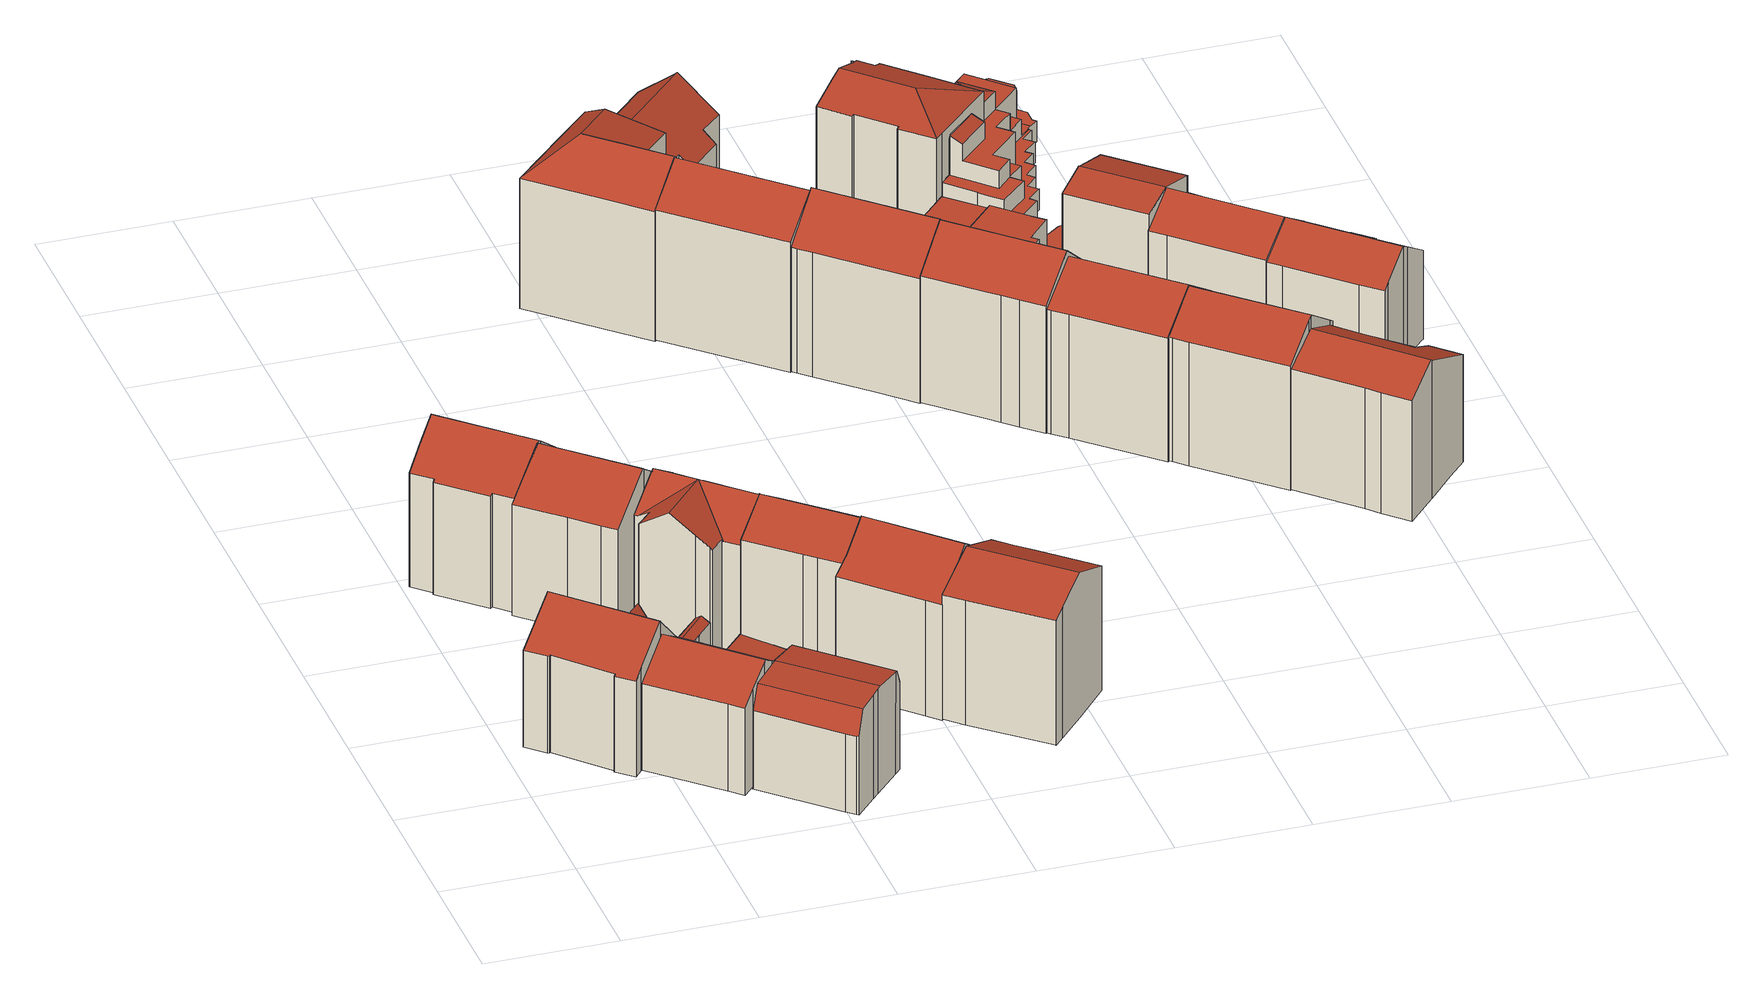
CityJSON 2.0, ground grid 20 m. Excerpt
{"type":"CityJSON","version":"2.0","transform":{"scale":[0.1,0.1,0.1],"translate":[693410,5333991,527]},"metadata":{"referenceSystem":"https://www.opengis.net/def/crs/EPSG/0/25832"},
"CityObjects":{
"building1":{"type":"Building","attributes":{"Gemeindeschluessel":"09162000","HoeheDach":"548.510","HoeheGrund":"527.758","Methode":"2000","NiedrigsteTraufeDesGebaeudes":"540.604","Geometrietyp2DReferenz":"3000","function":"31001_1000","roofType":"3100","measuredHeight":20.75,"storeysAboveGround":3},"geometry":[{"type":"MultiSurface","lod":"2","boundaries":[[[0,1,2,3,4]],[[5,6,7,8]],[[9,10,11,12]],[[11,13,2,1,12]],[[14,15,16,17]],[[18,7,6,19,20,21,0,4,22,23,24,25]],[[26,27,8,7,18]],[[2,13,28,3]],[[29,30,31,32]],[[27,16,15,33,34,35,29,32,36,37,38,39,28,13,11,10,40,41,5,8]],[[25,24,37,36,32,31]],[[41,19,6,5]],[[15,14,42,33]],[[14,17,26,18,25,31,30,43,44,42]],[[40,20,19,41]],[[40,10,9,21,20]],[[38,23,22,39]],[[28,39,22,4,3]],[[37,24,23,38]],[[33,42,44,34]],[[27,26,17,16]],[[34,44,43,35]],[[35,43,30,29]],[[0,21,9,12,1]]],"semantics":{"surfaces":[{"type":"RoofSurface"},{"type":"WallSurface"},{"type":"GroundSurface"}],"values":[0,1,1,1,1,0,1,1,1,2,1,1,1,0,1,1,1,1,1,1,1,1,1,0]}}]},
"building2":{"type":"Building","attributes":{"Gemeindeschluessel":"09162000","HoeheDach":"546.186","HoeheGrund":"527.980","Methode":"1000","NiedrigsteTraufeDesGebaeudes":"541.941","Geometrietyp2DReferenz":"3000","function":"31001_1000","roofType":"3100","measuredHeight":18.21,"storeysAboveGround":4},"geometry":[{"type":"MultiSurface","lod":"2","boundaries":[[[45,46,47,48]],[[49,50,51,52]],[[53,54,55,56]],[[57,58,59,60]],[[48,61,62,63,53,56,64,57,60,65,49,52,66,45]],[[67,55,54,68,69,70,59,58]],[[71,46,45,66,52,51]],[[63,62,61,48,47,72,69,68]],[[69,72,47,46,71,51,50,70]],[[63,68,54,53]],[[64,67,58,57]],[[56,55,67,64]],[[59,70,50,49,65,60]]],"semantics":{"surfaces":[{"type":"WallSurface"},{"type":"GroundSurface"},{"type":"RoofSurface"}],"values":[0,0,0,0,1,2,0,0,2,0,0,0,0]}}]},
"building3":{"type":"Building","attributes":{"Gemeindeschluessel":"09162000","HoeheDach":"551.280","HoeheGrund":"527.492","Methode":"2000","NiedrigsteTraufeDesGebaeudes":"545.465","Geometrietyp2DReferenz":"3000","function":"31001_9998","roofType":"3100","measuredHeight":23.79,"storeysAboveGround":5},"geometry":[{"type":"MultiSurface","lod":"2","boundaries":[[[73,74,75,76,77,78,79,80,81,82,83,84,85,86]],[[74,87,88,75]],[[89,86,85,90]],[[91,73,86,89]],[[79,92,93,80]],[[84,94,90,85]],[[75,88,95,76]],[[83,82,96,97,98]],[[78,99,92,79]],[[74,73,91,100,87]],[[76,95,101,77]],[[80,93,102,81]],[[77,101,99,78]],[[81,102,96,82]],[[89,90,94,98,97,100,91]],[[83,98,94,84]],[[93,92,99,101,95,88,87,100,97,96,102]]],"semantics":{"surfaces":[{"type":"GroundSurface"},{"type":"WallSurface"},{"type":"RoofSurface"}],"values":[0,1,1,1,1,1,1,1,1,1,1,1,1,1,2,1,2]}}]},
"building4":{"type":"Building","attributes":{"Gemeindeschluessel":"09162000","HoeheDach":"535.180","HoeheGrund":"527.860","Methode":"2000","NiedrigsteTraufeDesGebaeudes":"534.351","Geometrietyp2DReferenz":"3000","function":"31001_2000","roofType":"3100","measuredHeight":7.32},"geometry":[{"type":"MultiSurface","lod":"2","boundaries":[[[103,104,105,106]],[[105,104,107,108,109,110]],[[110,109,111,112,113,114,115]],[[116,111,109,108,117]],[[118,112,111,116]],[[117,108,107,119]],[[106,105,110,115,120]],[[119,107,104,103]],[[121,113,112,118]],[[122,114,113,121]],[[120,115,114,122]],[[116,117,119,103,106,120,122,121,118]]],"semantics":{"surfaces":[{"type":"WallSurface"},{"type":"RoofSurface"},{"type":"GroundSurface"}],"values":[0,1,1,0,0,0,0,0,0,0,0,2]}}]},
"building5":{"type":"Building","attributes":{"Gemeindeschluessel":"09162000","HoeheDach":"529.280","HoeheGrund":"527.716","Methode":"2000","NiedrigsteTraufeDesGebaeudes":"529.280","Geometrietyp2DReferenz":"3000","function":"31001_2000","roofType":"1000","measuredHeight":1.56},"geometry":[{"type":"MultiSurface","lod":"2","boundaries":[[[123,124,125,126]],[[124,123,127,128]],[[123,126,129,130,127]],[[131,130,129,132]],[[128,127,130,131]],[[132,129,126,125]],[[125,124,128,131,132]]],"semantics":{"surfaces":[{"type":"WallSurface"},{"type":"RoofSurface"},{"type":"GroundSurface"}],"values":[0,0,1,0,0,0,2]}}]},
"building6":{"type":"Building","attributes":{"Gemeindeschluessel":"09162000","HoeheDach":"544.561","HoeheGrund":"527.659","Methode":"2000","NiedrigsteTraufeDesGebaeudes":"540.187","Geometrietyp2DReferenz":"3000","function":"31001_1000","roofType":"3100","measuredHeight":16.9,"storeysAboveGround":4},"geometry":[{"type":"MultiSurface","lod":"2","boundaries":[[[133,134,135,136,137]],[[138,139,140,141,142]],[[143,144,145,146,147]],[[143,147,148,149,141,140,150,151]],[[152,136,135,153]],[[154,155,156,151,150]],[[157,158,156,155]],[[152,138,142,137,136]],[[159,160,134,133,161]],[[162,163,145,144]],[[153,135,134,160]],[[164,148,147,146]],[[143,151,156,158,162,144]],[[154,150,140,139]],[[164,159,161,149,148]],[[163,162,158,157]],[[159,164,146,145,163,157,155,154,139,138,152,153,160]],[[149,161,133,137,142,141]]],"semantics":{"surfaces":[{"type":"RoofSurface"},{"type":"WallSurface"},{"type":"GroundSurface"}],"values":[0,1,1,0,1,1,1,1,1,1,1,1,0,1,1,1,2,0]}}]},
"building7":{"type":"Building","attributes":{"Gemeindeschluessel":"09162000","HoeheDach":"551.140","HoeheGrund":"527.664","Methode":"2000","NiedrigsteTraufeDesGebaeudes":"545.440","Geometrietyp2DReferenz":"3000","function":"31001_1000","roofType":"3100","measuredHeight":23.48,"storeysAboveGround":6},"geometry":[{"type":"MultiSurface","lod":"2","boundaries":[[[165,166,167,168,169,170,171,172,173,174,175,176,177]],[[165,177,178,179,180]],[[174,181,182,175]],[[183,184,185,186,187,180,179]],[[167,186,185,168]],[[172,89,188,173]],[[171,189,89,172]],[[183,190,170,169,184]],[[170,190,189,171]],[[165,180,187,166]],[[179,178,191,182,181,188,89,189,190,183]],[[175,182,191,176]],[[168,185,184,169]],[[166,187,186,167]],[[176,191,178,177]],[[173,188,181,174]]],"semantics":{"surfaces":[{"type":"GroundSurface"},{"type":"WallSurface"},{"type":"RoofSurface"}],"values":[0,1,1,2,1,1,1,1,1,1,2,1,1,1,1,1]}}]},
"building8":{"type":"Building","attributes":{"Gemeindeschluessel":"09162000","HoeheDach":"531.753","HoeheGrund":"527.760","Methode":"2000","NiedrigsteTraufeDesGebaeudes":"530.570","Geometrietyp2DReferenz":"3000","function":"31001_2000","roofType":"1000","measuredHeight":3.99,"storeysAboveGround":1},"geometry":[{"type":"MultiSurface","lod":"2","boundaries":[[[192,193,194,195]],[[192,195,196,197,198,199,200]],[[201,194,202,203]],[[196,195,194,201,204]],[[200,205,193,192]],[[204,201,203,206]],[[197,206,203,198]],[[198,203,202,207,199]],[[199,207,205,200]],[[194,193,205,207,202]],[[196,204,206,197]]],"semantics":{"surfaces":[{"type":"WallSurface"},{"type":"GroundSurface"},{"type":"RoofSurface"}],"values":[0,1,0,0,0,2,0,0,0,2,0]}}]},
"building9":{"type":"Building","attributes":{"Gemeindeschluessel":"09162000","HoeheDach":"550.520","HoeheGrund":"527.680","Methode":"2000","NiedrigsteTraufeDesGebaeudes":"546.013","Geometrietyp2DReferenz":"3000","function":"31001_1000","roofType":"3100","measuredHeight":22.84,"storeysAboveGround":5},"geometry":[{"type":"MultiSurface","lod":"2","boundaries":[[[208,209,210,211,212,213,214]],[[215,216,217,218,219,220,221,222,223,214]],[[213,212,224,225,226]],[[227,220,219,228]],[[229,230,218,217]],[[228,219,218,230]],[[231,211,210,232]],[[211,231,224,212]],[[233,234,216,215,235]],[[236,222,221,237]],[[238,214,223,239,240]],[[237,221,220,227]],[[233,235,226,225]],[[232,210,209,241]],[[242,243,244,245]],[[236,246,239,223,222]],[[208,214,238,242,245]],[[244,241,209,208,245]],[[247,240,239,246]],[[247,243,242,238,240]],[[233,225,224,231,232,241,244,243,247,246,236,237,227,228,230,229,234]],[[229,217,216,234]],[[213,226,235,215,214]]],"semantics":{"surfaces":[{"type":"RoofSurface"},{"type":"WallSurface"},{"type":"GroundSurface"}],"values":[0,0,1,1,1,1,1,1,1,1,0,1,1,1,1,1,0,1,1,1,2,1,0]}}]},
"building10":{"type":"Building","attributes":{"Gemeindeschluessel":"09162000","HoeheDach":"551.000","HoeheGrund":"527.747","Methode":"2000","NiedrigsteTraufeDesGebaeudes":"546.436","Geometrietyp2DReferenz":"3000","function":"31001_1000","roofType":"3100","measuredHeight":23.25,"storeysAboveGround":6},"geometry":[{"type":"MultiSurface","lod":"2","boundaries":[[[248,249,250,251,252]],[[253,254,255,256]],[[252,251,257,258]],[[258,257,259,260]],[[200,261,249,248]],[[261,255,254,262,263,250,249]],[[248,252,258,260,264,265,266,267,253,256,200]],[[263,268,269,270,259,257,251,250]],[[265,269,268,266]],[[264,270,269,265]],[[267,262,254,253]],[[260,259,270,264]],[[256,255,261,200]],[[266,268,263,262,267]]],"semantics":{"surfaces":[{"type":"WallSurface"},{"type":"RoofSurface"},{"type":"GroundSurface"}],"values":[0,0,0,0,0,1,2,1,0,0,0,0,0,0]}}]},
"building11":{"type":"Building","attributes":{"Gemeindeschluessel":"09162000","HoeheDach":"551.930","HoeheGrund":"527.936","Methode":"2000","NiedrigsteTraufeDesGebaeudes":"546.244","Geometrietyp2DReferenz":"3000","function":"31001_1000","roofType":"3100","measuredHeight":23.99,"storeysAboveGround":5},"geometry":[{"type":"MultiSurface","lod":"2","boundaries":[[[271,272,273,274]],[[275,276,277,278]],[[279,280,281,282]],[[283,274,273,284,285]],[[283,285,286,287]],[[276,275,287,286]],[[279,282,288,271,274,283,287,275,278]],[[276,286,285,284,289,277]],[[281,280,289,284,273,272,290]],[[288,290,272,271]],[[282,281,290,288]],[[289,280,279,278,277]]],"semantics":{"surfaces":[{"type":"WallSurface"},{"type":"GroundSurface"},{"type":"RoofSurface"}],"values":[0,0,0,0,0,0,1,2,2,0,0,0]}}]},
"building12":{"type":"Building","attributes":{"Gemeindeschluessel":"09162000","HoeheDach":"551.537","HoeheGrund":"528.100","Methode":"1000","NiedrigsteTraufeDesGebaeudes":"547.985","Geometrietyp2DReferenz":"3000","function":"31001_1000","roofType":"3100","measuredHeight":23.44,"storeysAboveGround":5},"geometry":[{"type":"MultiSurface","lod":"2","boundaries":[[[291,292,293,294,295,296,297]],[[293,292,298,299,300,294]],[[301,302,303,298,292,291,304,305]],[[306,295,294,300]],[[303,302,301,307,308,309,310,311,312,306,300,299,298]],[[313,314,315,305,304,291,297,316]],[[309,313,316,310]],[[301,305,315,307]],[[308,307,315,314,313,309]],[[316,297,296,295,306,312,311,310]]],"semantics":{"surfaces":[{"type":"RoofSurface"},{"type":"WallSurface"},{"type":"GroundSurface"}],"values":[0,1,1,1,2,0,1,1,1,1]}}]},
"building13":{"type":"Building","attributes":{"Gemeindeschluessel":"09162000","HoeheDach":"553.699","HoeheGrund":"527.270","Methode":"1000","NiedrigsteTraufeDesGebaeudes":"548.188","Geometrietyp2DReferenz":"3000","function":"31001_1000","roofType":"3200","measuredHeight":26.43,"storeysAboveGround":5},"geometry":[{"type":"MultiSurface","lod":"2","boundaries":[[[317,318,319,320,321,322]],[[323,324,325]],[[326,327,318,317,322,328]],[[322,323,325,329,328]],[[330,324,323,331]],[[332,333,334,335,336,337]],[[333,338,319,318,327,334]],[[328,329,325,324,339,336]],[[335,334,327,326,328,336]],[[338,333,332,337,340,330,331,321,320,319]],[[321,331,323,322]],[[336,339,324,330,340,337]]],"semantics":{"surfaces":[{"type":"WallSurface"},{"type":"RoofSurface"},{"type":"GroundSurface"}],"values":[0,1,1,1,0,0,0,1,1,2,0,0]}}]},
"building14":{"type":"Building","attributes":{"Gemeindeschluessel":"09162000","HoeheDach":"553.602","HoeheGrund":"527.650","Methode":"2000","NiedrigsteTraufeDesGebaeudes":"546.641","Geometrietyp2DReferenz":"3000","function":"31001_1000","roofType":"3100","measuredHeight":25.95,"storeysAboveGround":5},"geometry":[{"type":"MultiSurface","lod":"2","boundaries":[[[341,342,343,344]],[[344,343,345,346,347,348,349,350]],[[351,352,353,354]],[[355,356,357,350,349,348,347,358,351,354,359,360]],[[359,361,362,360]],[[342,363,362,361,353,352,364,346,345,343]],[[347,346,364,358]],[[357,356,355,360,362,363,342,341]],[[354,353,361,359]],[[357,341,344,350]],[[358,364,352,351]]],"semantics":{"surfaces":[{"type":"RoofSurface"},{"type":"WallSurface"},{"type":"GroundSurface"}],"values":[0,1,1,2,1,0,1,1,1,1,1]}}]},
"building15":{"type":"Building","attributes":{"Gemeindeschluessel":"09162000","HoeheDach":"547.494","HoeheGrund":"527.040","Methode":"2000","NiedrigsteTraufeDesGebaeudes":"540.783","Geometrietyp2DReferenz":"3000","function":"31001_1000","roofType":"3100","measuredHeight":20.45,"storeysAboveGround":4},"geometry":[{"type":"MultiSurface","lod":"2","boundaries":[[[365,366,367,368]],[[369,370,371,372]],[[373,374,365,368,375,376,377,378,379,369,372,380,381,382]],[[383,384,367,366,385,386,387,388,389,390]],[[373,386,385,374]],[[382,387,386,373]],[[378,377,376,375,384,383,390,391,392,379]],[[368,367,384,375]],[[392,370,369,379]],[[374,385,366,365]],[[389,388,387,382,381,380,372,371]],[[391,390,389,371,370,392]]],"semantics":{"surfaces":[{"type":"WallSurface"},{"type":"GroundSurface"},{"type":"RoofSurface"}],"values":[0,0,1,2,0,0,0,0,0,0,0,2]}}]},
"building16":{"type":"Building","attributes":{"Gemeindeschluessel":"09162000","HoeheDach":"553.855","HoeheGrund":"527.800","Methode":"2000","NiedrigsteTraufeDesGebaeudes":"547.091","Geometrietyp2DReferenz":"3000","function":"31001_1000","roofType":"3100","measuredHeight":26.05,"storeysAboveGround":5},"geometry":[{"type":"MultiSurface","lod":"2","boundaries":[[[393,394,395,396,397,398]],[[399,400,401,402,403,404,405,394,393,398,406,407,408]],[[409,410,411,412,413,414,415]],[[416,417,418,419,420,421]],[[422,423,424,425]],[[421,420,423,422]],[[426,427,428,429,401,400,411,410,430]],[[423,420,419,418,430,410,409,415,424]],[[431,404,403,432]],[[433,407,406,434]],[[395,394,405,435]],[[426,430,418,417]],[[435,405,404,431]],[[412,411,400,399,408,413]],[[414,413,408,407,433,436,437]],[[434,406,398,397]],[[424,415,414,437,438,425]],[[428,427,426,417,416,421,422,425,438,437,436,433,434,397,396,395,435,431,432,439,429]],[[439,402,401,429]],[[432,403,402,439]]],"semantics":{"surfaces":[{"type":"WallSurface"},{"type":"RoofSurface"},{"type":"GroundSurface"}],"values":[0,1,1,0,0,0,0,1,0,0,0,0,0,0,0,0,0,2,0,0]}}]},
"building17":{"type":"Building","attributes":{"Gemeindeschluessel":"09162000","HoeheDach":"553.837","HoeheGrund":"527.870","Methode":"2000","NiedrigsteTraufeDesGebaeudes":"547.236","Geometrietyp2DReferenz":"3000","function":"31001_1000","roofType":"3100","measuredHeight":25.97,"storeysAboveGround":5},"geometry":[{"type":"MultiSurface","lod":"2","boundaries":[[[440,441,442,443]],[[444,445,446,447]],[[448,449,445,444]],[[450,451,452,453,454,455]],[[456,447,446,457,458,459]],[[460,461,462,463]],[[464,465,466,467,462,461,468,469,470,471,472,442,441,473,474,475]],[[476,473,441,440]],[[477,471,470,478]],[[479,468,461,460]],[[448,480,481,482,483,467,466,465,452,451,449]],[[453,452,465,464,475,454]],[[443,442,472,484]],[[430,455,454,475,474,485,486,487,488]],[[482,481,480,448,444,447,456,459,488,487,486,485,476,440,443,484,477,478,489,479,460,463,483]],[[463,462,467,483]],[[484,472,471,477]],[[469,468,479,489,478,470]],[[485,474,473,476]],[[459,458,430,488]],[[457,446,445,449,451,450,455,430,458]]],"semantics":{"surfaces":[{"type":"WallSurface"},{"type":"RoofSurface"},{"type":"GroundSurface"}],"values":[0,0,0,1,0,0,1,0,0,0,0,0,0,0,2,0,0,0,0,0,1]}}]},
"building18":{"type":"Building","attributes":{"Gemeindeschluessel":"09162000","HoeheDach":"552.691","HoeheGrund":"528.020","Methode":"2000","NiedrigsteTraufeDesGebaeudes":"546.747","Geometrietyp2DReferenz":"3000","function":"31001_1000","roofType":"3100","measuredHeight":24.67,"storeysAboveGround":5},"geometry":[{"type":"MultiSurface","lod":"2","boundaries":[[[490,491,492,493]],[[494,495,496,497,498,499]],[[500,501,502,503]],[[504,505,506,507]],[[508,509,496,495]],[[493,492,501,500]],[[498,510,511,512,513,514,515,516,517,499]],[[518,519,509,508]],[[518,520,521,507,506,522,523,519]],[[503,502,505,504]],[[524,491,490,525,514,513]],[[497,496,509,519,523,511,510,498]],[[523,522,506,505,502,501,492,491,524,513,512,511]],[[521,520,518,508,495,494,499,517,516,515,514,525,490,493,500,503,504,507]]],"semantics":{"surfaces":[{"type":"WallSurface"},{"type":"RoofSurface"},{"type":"GroundSurface"}],"values":[0,0,0,0,0,0,0,0,0,0,0,1,1,2]}}]},
"building19":{"type":"Building","attributes":{"Gemeindeschluessel":"09162000","HoeheDach":"552.703","HoeheGrund":"528.158","Methode":"2000","NiedrigsteTraufeDesGebaeudes":"546.615","Geometrietyp2DReferenz":"3000","function":"31001_1000","roofType":"3100","measuredHeight":24.55,"storeysAboveGround":5},"geometry":[{"type":"MultiSurface","lod":"2","boundaries":[[[526,527,528,529]],[[530,531,532,533]],[[534,535,536,537]],[[529,528,538,539]],[[537,536,540,541]],[[531,538,528,527,542,543,544,532]],[[545,546,547,548]],[[549,550,551,552]],[[545,548,553,551,550,544,543,554,540,536,535]],[[555,553,548,547]],[[556,557,554,543,542]],[[556,526,529,539,530,533,549,552,555,547,546,534,537,541,557]],[[552,551,553,555]],[[541,540,554,557]],[[539,538,531,530]],[[556,542,527,526]],[[549,533,532,544,550]],[[546,545,535,534]]],"semantics":{"surfaces":[{"type":"WallSurface"},{"type":"RoofSurface"},{"type":"GroundSurface"}],"values":[0,0,0,0,0,1,0,0,1,0,0,2,0,0,0,0,0,0]}}]},
"building20":{"type":"Building","attributes":{"Gemeindeschluessel":"09162000","HoeheDach":"532.070","HoeheGrund":"527.468","Methode":"2000","NiedrigsteTraufeDesGebaeudes":"532.070","Geometrietyp2DReferenz":"3000","function":"31001_2000","roofType":"1000","measuredHeight":4.6},"geometry":[{"type":"MultiSurface","lod":"2","boundaries":[[[558,559,560,561]],[[562,563,560,559,564,565,566,567,568,569,570]],[[561,560,563,571]],[[571,572,573,574,575,576,577,578,579,558,561]],[[570,573,572,562]],[[577,566,565,578]],[[576,567,566,577]],[[562,572,571,563]],[[574,569,568,575]],[[579,564,559,558]],[[578,565,564,579]],[[575,568,567,576]],[[573,570,569,574]]],"semantics":{"surfaces":[{"type":"WallSurface"},{"type":"RoofSurface"},{"type":"GroundSurface"}],"values":[0,1,0,2,0,0,0,0,0,0,0,0,0]}}]},
"building21":{"type":"Building","attributes":{"Gemeindeschluessel":"09162000","HoeheDach":"543.415","HoeheGrund":"527.090","Methode":"1000","NiedrigsteTraufeDesGebaeudes":"540.966","Geometrietyp2DReferenz":"3000","function":"31001_1000","roofType":"3200","measuredHeight":16.32,"storeysAboveGround":4},"geometry":[{"type":"MultiSurface","lod":"2","boundaries":[[[580,581,582,583]],[[584,585,586,587]],[[588,586,585,589,590,591,592,593,594]],[[587,586,588,595]],[[583,582,596,597]],[[591,598,599,600,601,602,596,582,581,603,592]],[[604,602,601,605]],[[606,598,591,590]],[[597,596,602,604]],[[607,594,593,608]],[[609,610,611,584,587,595,607,608,612,613,580,583,597,604,605,614,615,616]],[[613,603,581,580]],[[595,588,594,607]],[[614,600,599,615]],[[593,592,603,613,612,608]],[[610,609,606,590]],[[611,589,585,584]],[[616,598,606,609]],[[610,590,589,611]],[[615,599,598,616]],[[605,601,600,614]]],"semantics":{"surfaces":[{"type":"WallSurface"},{"type":"RoofSurface"},{"type":"GroundSurface"}],"values":[0,0,1,0,0,1,0,1,0,0,2,0,0,0,0,0,0,0,0,0,0]}}]},
"building22":{"type":"Building","attributes":{"Gemeindeschluessel":"09162000","HoeheDach":"530.231","HoeheGrund":"528.080","Methode":"1000","NiedrigsteTraufeDesGebaeudes":"530.231","Geometrietyp2DReferenz":"3000","function":"31001_2000","roofType":"1000","measuredHeight":2.15},"geometry":[{"type":"MultiSurface","lod":"2","boundaries":[[[617,618,619,620]],[[621,622,623,624]],[[620,619,622,621]],[[624,623,618,617]],[[621,624,617,620]],[[619,618,623,622]]],"semantics":{"surfaces":[{"type":"WallSurface"},{"type":"GroundSurface"},{"type":"RoofSurface"}],"values":[0,0,0,0,1,2]}}]},
"building23":{"type":"Building","attributes":{"Gemeindeschluessel":"09162000","HoeheDach":"550.670","HoeheGrund":"528.260","Methode":"2000","NiedrigsteTraufeDesGebaeudes":"545.595","Geometrietyp2DReferenz":"3000","function":"31001_1000","roofType":"3100","measuredHeight":22.41,"storeysAboveGround":5},"geometry":[{"type":"MultiSurface","lod":"2","boundaries":[[[625,626,627,628,629,630]],[[631,632,630,629]],[[633,634,635,636]],[[637,638,636,635,639,640]],[[641,642,643,644]],[[645,646,637,640,647,648]],[[638,637,646,645,649,641,644,650,651,631,629,628,627,652,633,636]],[[652,653,634,633]],[[627,626,653,652]],[[645,648,654,649]],[[644,643,655,650]],[[649,654,642,641]],[[655,656,632,631,651,650]],[[647,640,639,635,634,653,626,625,630,632,656]],[[642,654,648,647,656,655,643]]],"semantics":{"surfaces":[{"type":"WallSurface"},{"type":"GroundSurface"},{"type":"RoofSurface"}],"values":[0,0,0,0,0,0,1,0,0,0,0,0,0,2,2]}}]},
"building24":{"type":"Building","attributes":{"Gemeindeschluessel":"09162000","HoeheDach":"546.655","HoeheGrund":"527.960","Methode":"2000","NiedrigsteTraufeDesGebaeudes":"544.745","Geometrietyp2DReferenz":"3000","function":"31001_1000","roofType":"3100","measuredHeight":18.7,"storeysAboveGround":5},"geometry":[{"type":"MultiSurface","lod":"2","boundaries":[[[657,658,659,660]],[[661,662,663,664]],[[665,666,667,668,669,670,661,664]],[[664,663,671,665]],[[670,672,662,661]],[[660,659,672,670,669,668]],[[658,671,663,662,672,659]],[[667,666,665,671,658,657]],[[667,657,660,668]]],"semantics":{"surfaces":[{"type":"RoofSurface"},{"type":"WallSurface"},{"type":"GroundSurface"}],"values":[0,1,2,1,1,1,0,1,1]}}]},
"building25":{"type":"Building","attributes":{"Gemeindeschluessel":"09162000","HoeheDach":"539.950","HoeheGrund":"527.010","Methode":"2000","NiedrigsteTraufeDesGebaeudes":"530.360","Geometrietyp2DReferenz":"3000","function":"31001_1000","roofType":"1000","measuredHeight":12.94,"storeysAboveGround":2},"geometry":[{"type":"MultiSurface","lod":"2","boundaries":[[[673,674,675,676,677,678]],[[679,680,681,682,683,684,685]],[[686,687,688,689,690,691]],[[692,693,694,695,696,697,698,699,700]],[[701,702,703,704]],[[705,706,707,708,709,710,711]],[[712,713,714,715,696,695,694]],[[716,717,718,719]],[[720,721,722,723,724,725,726,727,728,729,692,700,730,731,732]],[[686,691,733,734]],[[730,735,703,702,736,737,738,739,731]],[[740,741,742,743]],[[744,745,746,747,748,749]],[[750,751,752,753,680,679,685,754,755,694,726,725,756,757,746,745,744]],[[758,759,760,761,715,714]],[[762,763,713,712]],[[764,765,766,767,757,756,725,724,768,769,770,771]],[[772,773,774,775,776,777,778,779,780,688,687,686,734,781,782,783,784,785,786,787,788,716,719,789,790,791,792,793,794,771,770,769,768,724,723,722,721,720,732,795,796,797,798,799,800,801,802,803,709,708,707,804,805,806]],[[803,807,710,709]],[[808,809,675,674]],[[788,810,717,716]],[[712,694,755,762]],[[777,776,775,811,812,813]],[[773,772,806,814,815,761,760]],[[805,816,814,806]],[[795,739,738,796]],[[743,742,817,681,680,753,752]],[[728,818,819,729]],[[780,820,689,688]],[[821,822,823,718,717,810,824,825,826,827,828,829,830,733,691,690,689,820,831,832,813,812,811,833,834,835,836,837,682,681,817,838,839,808,674,673,678,840]],[[840,678,677,841,794,793,792]],[[837,842,683,682]],[[843,802,801,800,844,845,846]],[[847,815,814,816,848,706,705,849]],[[824,810,788,787,786,825]],[[796,738,737,797]],[[732,731,739,795]],[[693,819,850,694]],[[684,851,836,835,834,833,759,758,763,762,755,754,685]],[[714,713,763,758]],[[802,843,807,803]],[[697,696,715,761,815,847,849,852,853,698]],[[839,740,809,808]],[[736,702,701,844,800,799,798]],[[786,785,784,827,826,825]],[[779,831,820,780]],[[759,833,811,775,774,773,760]],[[740,751,750,854]],[[838,741,740,839]],[[683,842,851,684]],[[743,752,751,740]],[[797,737,736,798]],[[757,767,747,746]],[[832,831,779,778,777,813]],[[791,790,789,719,718,823,822,821]],[[850,819,818]],[[704,845,844,701]],[[836,851,842,837]],[[852,711,710,807,843,846,853]],[[705,711,852,849]],[[700,699,698,853,846,845,704,703,735,730]],[[828,827,784,783,782,829]],[[727,850,818,728]],[[817,742,741,838]],[[707,706,848,804]],[[791,821,840,792]],[[804,848,816,805]],[[692,729,819,693]],[[782,781,734,733,830,829]],[[794,841,764,771]],[[855,854,750,744,749,766,765]],[[841,677,676,675,809,740,854,855,765,764]],[[749,748,747,767,766]],[[694,850,727,726]]],"semantics":{"surfaces":[{"type":"WallSurface"},{"type":"RoofSurface"},{"type":"GroundSurface"}],"values":[0,0,0,1,0,0,0,0,0,0,1,1,0,1,1,1,0,2,0,0,0,0,0,0,0,0,0,1,0,1,0,0,0,1,0,0,0,0,0,0,0,0,0,0,0,0,0,0,0,1,0,0,0,0,0,1,1,0,1,0,0,0,1,0,0,0,0,0,0,0,0,1,1,0]}}]},
"building26":{"type":"Building","attributes":{"Gemeindeschluessel":"09162000","HoeheDach":"546.585","HoeheGrund":"527.950","Methode":"2000","NiedrigsteTraufeDesGebaeudes":"541.446","Geometrietyp2DReferenz":"3000","function":"31001_1000","roofType":"3100","measuredHeight":18.64,"storeysAboveGround":4},"geometry":[{"type":"MultiSurface","lod":"2","boundaries":[[[856,857,858,859]],[[860,861,862,863,864,865]],[[866,867,868,869,863,862]],[[870,871,860,865]],[[872,873,874,875]],[[876,877,878,879,874,873,880,867,866,862,861]],[[881,878,877,882]],[[859,858,871,870]],[[856,883,882,877,876,857]],[[858,857,876,861,860,871]],[[883,856,859,870,865,864,863,869,868,884,872,875,885,881,882]],[[867,880,873,872,884,868]],[[881,885,875,874,879,878]]],"semantics":{"surfaces":[{"type":"WallSurface"},{"type":"RoofSurface"},{"type":"GroundSurface"}],"values":[0,0,0,0,0,1,0,0,0,1,2,0,0]}}]},
"building27":{"type":"Building","attributes":{"Gemeindeschluessel":"09162000","HoeheDach":"534.016","HoeheGrund":"528.016","Methode":"3220","NiedrigsteTraufeDesGebaeudes":"534.016","Geometrietyp2DReferenz":"3000","function":"31001_2000","roofType":"9999","measuredHeight":6},"geometry":[{"type":"MultiSurface","lod":"2","boundaries":[[[886,887,888,889]],[[890,891,889,888,892]],[[893,887,886,894,895]],[[893,895,890,892]],[[894,886,889,891]],[[887,893,892,888]],[[895,894,891,890]]],"semantics":{"surfaces":[{"type":"WallSurface"},{"type":"GroundSurface"},{"type":"RoofSurface"}],"values":[0,1,2,0,0,0,0]}}]},
"building28":{"type":"Building","attributes":{"Gemeindeschluessel":"09162000","HoeheDach":"546.547","HoeheGrund":"528.000","Methode":"2000","NiedrigsteTraufeDesGebaeudes":"541.557","Geometrietyp2DReferenz":"3000","function":"31001_1000","roofType":"3100","measuredHeight":18.55,"storeysAboveGround":4},"geometry":[{"type":"MultiSurface","lod":"2","boundaries":[[[896,897,898,899,900,901]],[[902,903,904,905]],[[897,896,906,907,890,892,908,909,910,911,912,913,914,902,905,915,898]],[[907,906,916,917]],[[916,901,900,899,918,904,903,919,920,921,922,923]],[[890,924,925,892]],[[907,917,924,890]],[[915,918,899,898]],[[912,921,920,913]],[[896,901,916,906]],[[913,920,919,914]],[[926,923,922,921,912,911,910,909]],[[905,904,918,915]],[[927,925,924,917,916,923,926]],[[892,925,927,908]],[[914,919,903,902]],[[908,927,926,909]]],"semantics":{"surfaces":[{"type":"WallSurface"},{"type":"GroundSurface"},{"type":"RoofSurface"}],"values":[0,0,1,0,2,0,0,0,0,0,0,0,0,2,0,0,0]}}]}
},
"vertices":[
[178,341,169],[212,377,169],[197,390,141],[187,380,140],[184,381,136],[249,304,8],[249,304,145],[204,253,213],[204,253,8],[217,349,137],[217,349,8],[228,361,8],[228,361,137],[197,390,8],[125,215,162],[125,215,8],[149,193,8],[149,193,162],[203,252,215],[255,311,136],[236,330,136],[217,349,136],[154,410,137],[132,430,138],[114,411,165],[80,374,215],[161,206,174],[161,206,8],[187,380,8],[53,292,8],[53,292,164],[26,317,163],[26,317,8],[127,218,8],[57,291,8],[56,290,8],[70,364,8],[114,411,8],[132,430,8],[154,410,8],[236,330,8],[255,311,8],[127,218,164],[56,290,164],[57,291,165],
[366,193,10],[366,193,150],[335,160,179],[335,160,10],[249,304,10],[249,304,150],[347,210,150],[347,210,10],[293,116,10],[293,116,166],[276,98,150],[276,98,10],[161,206,10],[161,206,149],[204,253,190],[204,253,10],[331,156,10],[321,145,10],[319,143,10],[257,116,10],[206,255,10],[365,194,10],[257,116,150],[319,143,190],[321,145,192],[206,255,192],[365,194,150],[331,156,182],
[181,718,5],[175,711,5],[127,662,5],[101,687,5],[98,684,5],[34,744,5],[37,747,5],[10,772,5],[9,773,5],[34,801,5],[60,829,5],[71,840,5],[110,882,5],[231,769,5],[175,711,240],[127,662,188],[231,769,185],[110,882,185],[181,718,239],[37,747,188],[10,772,188],[71,840,228],[101,687,188],[34,801,216],[58,826,243],[60,829,240],[34,744,185],[177,714,243],[98,684,185],[9,773,188],
[258,356,9],[258,356,74],[236,330,74],[236,330,9],[314,420,74],[338,446,74],[328,456,82],[226,340,82],[322,462,76],[298,436,76],[239,373,75],[228,361,74],[217,349,74],[322,462,9],[338,446,9],[298,436,9],[314,420,9],[217,349,9],[239,373,9],[228,361,9],
[336,398,23],[336,398,7],[314,420,7],[314,420,23],[283,341,23],[283,341,7],[258,356,23],[279,336,23],[279,336,7],[258,356,7],
[495,97,170],[501,103,148],[488,115,148],[384,213,148],[379,207,170],[366,193,7],[335,160,7],[335,160,175],[340,166,176],[366,193,172],[420,15,170],[411,5,133],[411,5,7],[442,39,7],[442,39,173],[452,50,175],[458,56,176],[319,143,172],[302,126,170],[384,213,7],[488,115,7],[319,143,7],[293,116,7],[293,116,133],[395,19,7],[395,19,132],[492,93,7],[501,103,7],[492,93,170],[408,7,133],[408,7,7],[452,50,7],
[237,544,7],[218,562,7],[180,597,7],[119,654,7],[127,662,7],[175,711,7],[181,718,7],[231,769,7],[234,766,7],[234,767,7],[327,679,7],[347,660,7],[293,603,7],[293,603,240],[292,602,241],[237,544,186],[234,767,184],[327,679,185],[174,711,241],[127,662,194],[119,654,186],[180,597,186],[218,562,186],[234,766,185],[181,718,235],[175,711,241],[347,660,185],
[400,335,8],[400,335,39],[379,355,42],[379,355,8],[328,298,8],[283,341,8],[336,398,8],[382,447,8],[451,383,8],[379,355,36],[336,398,47],[336,398,36],[328,298,36],[451,383,39],[283,341,36],[382,447,48],
[293,489,235],[322,462,209],[338,446,195],[340,444,193],[361,466,192],[363,464,190],[358,561,235],[427,495,235],[428,495,235],[469,544,192],[386,623,192],[387,625,190],[379,633,190],[353,658,190],[352,656,192],[308,608,235],[361,466,7],[382,446,7],[382,446,191],[379,633,7],[387,625,7],[469,544,7],[386,623,7],[340,444,7],[338,446,7],[424,492,7],[428,495,7],[424,492,232],[352,656,7],[353,658,7],[270,559,194],[305,605,233],[266,563,194],[322,462,7],[282,544,206],[282,544,7],[259,521,7],[259,521,205],[305,605,7],[266,563,7],
[382,446,8],[382,446,200],[424,491,240],[424,492,240],[424,492,8],[500,339,8],[500,339,200],[468,367,200],[468,367,8],[428,495,236],[428,495,8],[469,544,194],[469,544,8],[451,383,200],[531,374,231],[540,385,240],[560,460,8],[586,435,8],[541,386,8],[531,374,8],[541,386,239],[586,435,196],[560,460,195],
[500,339,9],[500,339,214],[531,374,246],[531,374,9],[685,344,9],[685,344,193],[705,325,192],[705,325,9],[595,205,9],[595,205,195],[577,223,195],[577,223,9],[541,386,9],[534,378,249],[541,386,242],[586,435,197],[586,435,9],[479,321,9],[648,264,249],[479,321,195],
[776,150,245],[827,209,212],[755,277,211],[728,303,210],[705,325,210],[703,323,211],[649,264,245],[827,209,11],[755,277,11],[728,303,11],[738,107,11],[763,135,11],[776,150,11],[763,135,237],[738,107,221],[705,325,11],[723,91,11],[723,92,11],[621,181,11],[595,205,11],[649,264,11],[703,323,11],[621,181,211],[723,92,211],[723,91,211],[595,205,211],
[559,1432,212],[617,1379,212],[617,1379,3],[559,1432,3],[559,1433,3],[559,1433,212],[609,1483,212],[521,1570,212],[521,1483,267],[516,1388,267],[574,1334,267],[470,1431,267],[514,1475,267],[521,1570,3],[609,1483,3],[472,1345,3],[531,1289,3],[531,1289,212],[472,1345,212],[381,1430,212],[381,1430,3],[574,1334,3],[469,1518,212],[469,1518,3],
[682,1149,215],[724,1193,266],[573,1333,266],[531,1289,215],[616,1378,214],[617,1379,213],[617,1379,6],[616,1378,6],[573,1333,6],[531,1289,6],[667,1358,6],[667,1358,196],[724,1305,196],[724,1305,6],[766,1237,6],[724,1193,6],[682,1149,6],[653,1344,6],[711,1290,6],[767,1238,6],[711,1290,213],[767,1238,213],[766,1237,214],[653,1344,213],
[652,1496,0],[652,1496,138],[637,1511,155],[637,1511,0],[635,1685,0],[635,1685,156],[673,1645,200],[673,1645,0],[689,1563,0],[703,1548,0],[609,1483,0],[609,1484,0],[565,1527,0],[540,1551,0],[521,1570,0],[677,1641,0],[721,1597,0],[723,1596,0],[609,1484,156],[609,1483,155],[703,1548,138],[689,1563,155],[723,1596,154],[721,1597,156],[677,1641,205],[565,1527,205],[540,1551,177],[521,1570,156],
[863,1159,201],[875,1148,201],[875,1148,8],[863,1159,8],[799,1218,8],[799,1218,201],[861,1158,201],[913,1109,201],[975,1175,201],[924,1223,201],[883,1180,201],[882,1168,201],[889,1162,201],[779,1237,201],[772,1243,201],[771,1242,201],[817,1110,269],[869,1061,269],[913,1109,208],[861,1158,208],[771,1242,208],[767,1238,214],[726,1195,269],[773,1063,8],[825,1014,8],[825,1014,208],[773,1063,208],[706,1126,208],[706,1126,8],[688,1142,8],[688,1142,208],[682,1149,208],[682,1149,8],[865,1057,8],[869,1061,8],[913,1109,8],[975,1175,8],[865,1057,263],[882,1168,8],[883,1180,8],[772,1243,8],[779,1237,8],[889,1162,8],[771,1242,8],[767,1238,8],[726,1195,8],[924,1223,8],
[1024,1135,9],[1024,1135,202],[1042,1119,202],[1042,1119,9],[935,911,9],[935,911,213],[915,930,213],[915,930,9],[965,883,9],[965,883,213],[943,992,268],[1010,929,268],[1055,977,212],[988,1040,212],[913,1109,212],[869,1061,268],[898,946,9],[898,946,213],[825,1014,213],[825,1014,9],[1024,1013,9],[1024,1013,202],[1032,1021,202],[1032,1021,9],[988,1040,202],[1055,977,202],[1062,985,202],[1066,989,202],[1003,1032,202],[991,1043,202],[990,1044,202],[1016,1072,202],[1007,1081,202],[979,1179,202],[975,1175,202],[913,1109,202],[979,1179,9],[1016,1072,9],[990,1044,9],[1003,1032,9],[1010,929,9],[1055,977,9],[1062,985,9],[1066,989,9],[1007,1081,9],[975,1175,9],[913,1109,9],[869,1061,9],[865,1057,9],[991,1043,9],
[1088,961,10],[1088,961,208],[1107,943,208],[1107,943,10],[966,882,10],[970,878,10],[970,878,209],[966,882,209],[965,883,209],[965,883,10],[1117,954,10],[1117,954,197],[1145,927,198],[1145,927,10],[1135,917,10],[1135,917,208],[1196,861,207],[1196,861,10],[990,860,10],[990,860,209],[994,913,238],[1013,933,257],[1061,983,209],[1062,985,208],[1062,985,10],[1061,983,10],[1013,933,10],[994,913,10],[1101,758,10],[1101,758,209],[1148,808,10],[1195,860,10],[1195,860,209],[1148,808,257],[1067,981,208],[1067,981,10],
[1277,675,12],[1277,675,251],[1237,632,211],[1237,632,12],[1105,754,12],[1105,754,211],[1101,758,211],[1101,758,12],[1282,801,12],[1282,801,197],[1273,791,206],[1273,791,12],[1124,736,211],[1124,736,12],[1331,735,207],[1331,735,12],[1282,680,256],[1283,681,257],[1146,807,257],[1252,830,196],[1252,830,12],[1242,819,12],[1242,819,206],[1196,861,12],[1196,861,206],[1201,857,206],[1201,857,12],[1221,838,206],[1324,727,215],[1221,838,12],[1282,680,12],[1324,727,12],
[1128,1333,5],[1128,1333,51],[1130,1334,51],[1130,1334,5],[1149,1330,51],[1133,1334,51],[1098,1310,51],[1100,1309,51],[979,1179,51],[1024,1135,51],[1094,1210,51],[1134,1252,51],[1178,1299,51],[1133,1334,5],[1149,1330,5],[1178,1299,5],[1134,1252,5],[1094,1210,5],[1024,1135,5],[979,1179,5],[1100,1309,5],[1098,1310,5],
[942,1684,1],[942,1684,149],[945,1686,147],[945,1686,1],[955,1511,1],[955,1511,141],[906,1561,141],[906,1561,1],[903,1558,140],[952,1508,140],[995,1465,140],[996,1565,164],[913,1648,164],[901,1636,158],[864,1598,140],[903,1558,1],[947,1684,147],[947,1684,1],[1095,1565,140],[1027,1634,140],[982,1679,140],[972,1669,145],[952,1689,145],[945,1680,149],[952,1689,1],[972,1669,1],[1006,1476,140],[864,1598,1],[901,1636,1],[1006,1476,1],[995,1465,1],[952,1508,1],[913,1648,1],[945,1680,1],[982,1679,1],[1027,1634,1],[1095,1565,1],
[1265,935,11],[1265,935,32],[1232,899,32],[1232,899,11],[1195,933,11],[1195,933,32],[1228,969,32],[1228,969,11],
[1362,690,206],[1403,651,206],[1403,651,13],[1362,690,13],[1324,727,13],[1324,727,207],[1282,680,13],[1282,680,236],[1446,664,13],[1446,664,187],[1485,629,186],[1485,629,13],[1415,550,13],[1456,597,13],[1456,597,206],[1415,550,235],[1318,553,13],[1318,553,207],[1237,632,207],[1237,632,13],[1370,500,13],[1413,548,13],[1413,548,237],[1370,500,207],[1336,534,13],[1277,675,13],[1281,679,13],[1419,636,13],[1419,636,206],[1336,534,207],[1277,675,234],[1281,679,237],
[1190,1120,182],[1227,1158,197],[1130,1248,197],[1094,1210,182],[1178,1299,10],[1178,1299,177],[1275,1209,177],[1275,1209,10],[1272,1206,10],[1227,1158,10],[1190,1120,10],[1094,1210,10],[1130,1248,10],[1134,1252,10],[1272,1206,179],[1134,1252,195],
[1058,1420,34],[1073,1405,34],[1073,1405,62],[1058,1420,62],[1044,1434,62],[1044,1434,34],[1121,1536,90],[1129,1528,90],[1129,1528,34],[1121,1536,34],[1121,1536,63],[1108,1549,62],[1108,1549,90],[1145,1536,0],[1148,1539,0],[1163,1554,0],[1163,1554,34],[1148,1539,34],[1145,1536,34],[1053,1608,90],[1079,1635,90],[1121,1593,90],[1145,1617,90],[1166,1638,90],[1154,1650,90],[1109,1696,90],[1063,1651,90],[1037,1624,90],[1099,1706,34],[1099,1706,35],[1109,1696,35],[1109,1696,34],[1178,1674,34],[1178,1671,34],[1178,1671,0],[1178,1674,0],[1180,1691,0],[1180,1691,62],[1178,1674,62],[1121,1593,62],[1145,1617,62],[1145,1617,35],[1166,1638,35],[1122,1442,0],[1122,1442,34],[1130,1433,34],[1130,1433,0],[1037,1624,0],[1053,1608,0],[1073,1587,0],[1094,1567,0],[1095,1565,0],[1095,1565,90],[1094,1567,90],[1094,1567,119],[1073,1587,129],[1053,1608,119],[1037,1624,35],[1027,1634,35],[1027,1634,0],[1157,1523,34],[1157,1523,0],[1063,1651,35],[1093,1701,35],[1089,1705,35],[1053,1669,35],[1057,1665,35],[1099,1461,62],[1123,1484,62],[1104,1503,62],[1081,1480,62],[1036,1477,90],[1060,1501,90],[1083,1524,90],[1083,1524,117],[1060,1501,117],[1036,1477,117],[1076,1437,90],[1099,1461,90],[1081,1480,90],[1104,1503,90],[1123,1564,90],[1137,1577,90],[1094,1563,90],[1069,1538,90],[1161,1601,35],[1177,1616,35],[1176,1617,35],[1182,1623,35],[1137,1577,62],[1161,1601,62],[1006,1476,62],[1022,1492,62],[1022,1492,125],[1069,1538,125],[1094,1563,0],[1069,1538,0],[1022,1492,0],[1006,1476,0],[1182,1623,0],[1176,1617,0],[1177,1616,0],[1180,1613,0],[1164,1597,0],[1162,1595,0],[1171,1586,0],[1175,1582,0],[1154,1562,0],[1145,1511,0],[1137,1503,0],[1140,1500,0],[1147,1492,0],[1131,1476,0],[1129,1475,0],[1137,1467,0],[1142,1462,0],[1128,1431,0],[1087,1391,0],[1078,1382,0],[1035,1425,0],[1044,1434,0],[1045,1436,0],[1057,1665,0],[1053,1669,0],[1089,1705,0],[1093,1701,0],[1099,1706,0],[1122,1729,0],[1132,1719,0],[1134,1717,0],[1152,1718,0],[1189,1660,0],[1189,1640,0],[1194,1635,0],[1152,1718,62],[1115,1445,34],[1115,1445,62],[1142,1462,34],[1180,1613,34],[1164,1597,34],[1162,1595,34],[1194,1635,34],[1182,1623,34],[1189,1640,34],[1104,1503,34],[1079,1593,129],[1079,1635,119],[1154,1562,34],[1078,1382,34],[1087,1391,34],[1128,1431,34],[1137,1467,34],[1129,1475,34],[1131,1476,34],[1147,1492,34],[1140,1500,34],[1137,1503,34],[1145,1511,34],[1175,1582,34],[1171,1586,34],[1177,1616,34],[1161,1601,34],[1137,1577,34],[1123,1564,34],[1135,1551,34],[1123,1484,34],[1099,1461,34],[1035,1425,34],[1045,1436,62],[1135,1551,63],[1134,1717,62],[1122,1729,34],[1132,1719,34],[1132,1719,62],[1166,1638,34],[1189,1660,34],[1154,1650,34],[1121,1593,119],[1123,1564,62],[1154,1650,62],[1109,1696,62],[1076,1437,62],[1036,1477,62],
[1318,992,9],[1318,992,158],[1209,1097,158],[1209,1097,9],[1190,1120,160],[1227,1159,196],[1272,1206,153],[1272,1206,9],[1227,1159,9],[1190,1120,9],[1292,1188,152],[1320,1161,152],[1320,1161,9],[1292,1188,9],[1188,1117,9],[1188,1117,158],[1328,1169,9],[1328,1169,144],[1354,1144,144],[1354,1144,9],[1358,1034,196],[1403,1082,152],[1347,1135,152],[1348,1137,150],[1322,1163,150],[1347,1135,9],[1403,1082,9],[1358,1034,9],[1322,1163,9],[1348,1137,9],
[1406,821,70],[1378,848,70],[1378,848,10],[1406,821,10],[1450,868,10],[1414,830,10],[1421,895,10],[1421,895,70],[1414,830,70],[1450,868,70],
[1500,923,10],[1531,956,10],[1534,959,10],[1534,959,153],[1531,956,156],[1500,923,186],[1458,1046,10],[1458,1046,146],[1486,1020,146],[1486,1020,10],[1490,912,10],[1457,876,10],[1336,975,10],[1318,992,10],[1359,1036,10],[1400,1079,10],[1403,1082,10],[1423,1063,10],[1450,1038,10],[1478,1011,10],[1490,912,195],[1457,876,163],[1478,1011,153],[1450,1038,153],[1423,1063,153],[1403,1082,153],[1400,1079,156],[1359,1036,195],[1450,868,156],[1421,895,156],[1318,992,156],[1336,975,156]
]}
